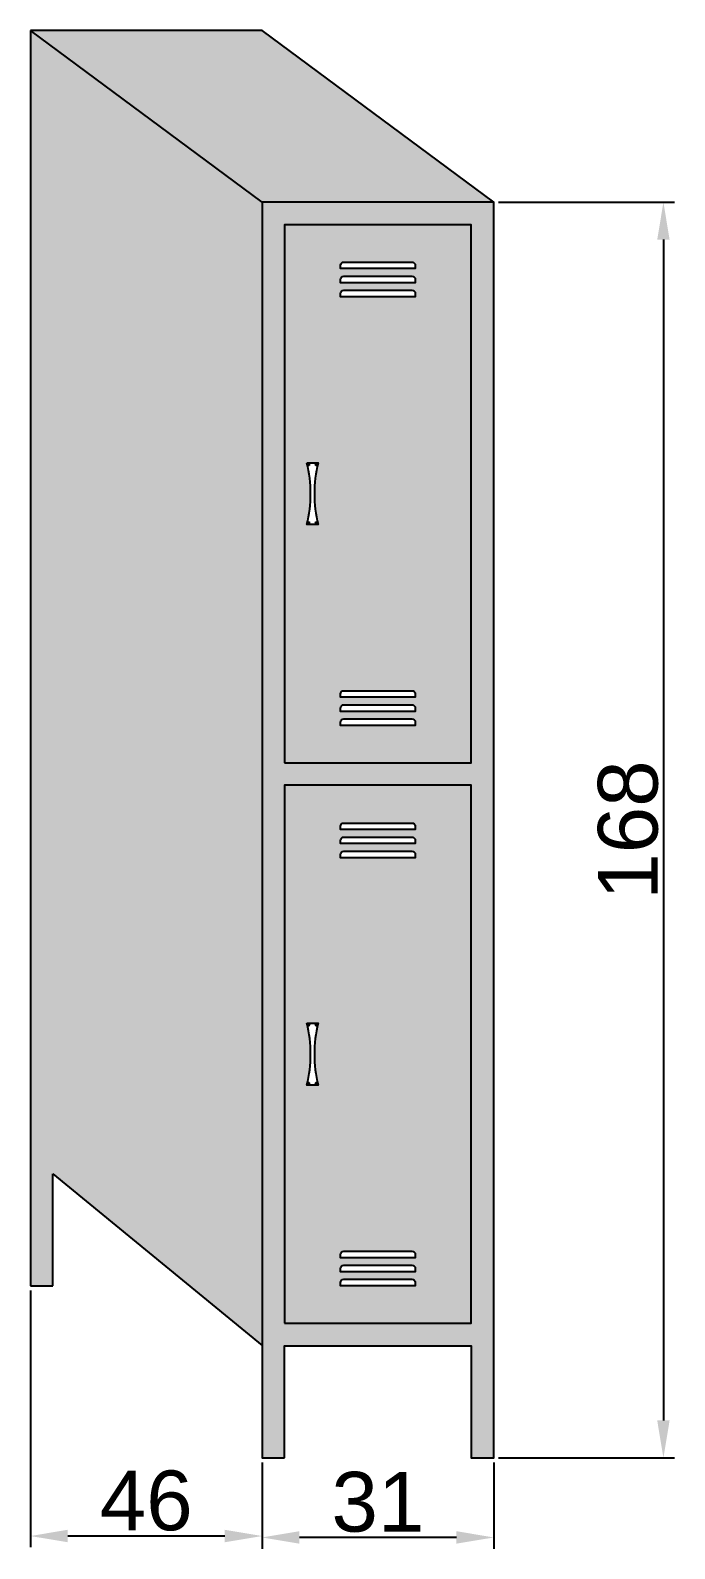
# Model space of a CAD drawing. Header units: millimetres. Extents: x 6614975 to 6624097, y 8742145 to 8746891.
# Drawn here: x 6615631.2 to 6615717.4, y 8742775.7 to 8742978.9 of the extents above; entities that cross this region are included whole.
import ezdxf

# ---------------------------------------------------------------- set-up
doc = ezdxf.new("R2010")
doc.units = ezdxf.units.MM
doc.styles.get("Standard").update_dxf_attribs({"font": 'arial.ttf'})
doc.dimstyles.new('ISO-25', dxfattribs={"dimtxt": 8, "dimasz": 5, "dimexe": 1.5, "dimexo": 0.625, "dimtad": 1, "dimtxsty": 'Standard', "dimcen": 2.5, "dimclrd": 1, "dimclre": 1, "dimclrt": 143, "dimadec": 0, "dimazin": 0, "dimtfac": 1, "dimtmove": 0, "dimatfit": 3, "dimfxl": 1, "dimarcsym": 0})

# ---------------------------------------------------------------- blocks, each defined once
blk = doc.blocks.new('*D199')
at = {"color": 1, "lineweight": -2, "transparency": 16777216}
for p, q in [((6615693.85, 8742955.9), (6615717.43, 8742955.9)), ((6615693.85, 8742787.9), (6615717.43, 8742787.9))]:
    blk.add_line(p, q, dxfattribs=at)
at = {"color": 1, "linetype": 'Continuous', "lineweight": -2, "transparency": 16777216}
blk.add_line((6615715.93, 8742950.9), (6615715.93, 8742792.9), dxfattribs=at)
at = {"color": 1, "transparency": 16777216}
for points in [[(6615715.1, 8742950.9), (6615716.76, 8742950.9), (6615715.93, 8742955.9)], [(6615715.1, 8742792.9), (6615716.76, 8742792.9), (6615715.93, 8742787.9)]]:
    blk.add_solid(points, dxfattribs=at)
at = {"layer": 'Defpoints', "color": 0, "transparency": 16777216}
for p in [(6615693.23, 8742955.9), (6615693.23, 8742787.9), (6615715.93, 8742787.9)]:
    blk.add_point(p, dxfattribs=at)
at = {"color": 143, "transparency": 16777216, "insert": (6615711.22, 8742871.9), "char_height": 8, "attachment_point": 5, "rotation": 90}
blk.add_mtext('168', dxfattribs=at)
blk = doc.blocks.new('*D200')
at = {"color": 1, "lineweight": -2, "transparency": 16777216}
for p, q in [((6615662.23, 8742787.28), (6615662.23, 8742775.74)), ((6615693.23, 8742787.28), (6615693.23, 8742775.74))]:
    blk.add_line(p, q, dxfattribs=at)
at = {"color": 1, "linetype": 'Continuous', "lineweight": -2, "transparency": 16777216}
blk.add_line((6615688.23, 8742777.24), (6615667.23, 8742777.24), dxfattribs=at)
at = {"color": 1, "transparency": 16777216}
for points in [[(6615667.23, 8742778.08), (6615667.23, 8742776.41), (6615662.23, 8742777.24)], [(6615688.23, 8742778.08), (6615688.23, 8742776.41), (6615693.23, 8742777.24)]]:
    blk.add_solid(points, dxfattribs=at)
at = {"layer": 'Defpoints', "color": 0, "transparency": 16777216}
for p in [(6615662.23, 8742787.9), (6615693.23, 8742787.9), (6615662.23, 8742777.24)]:
    blk.add_point(p, dxfattribs=at)
at = {"color": 143, "transparency": 16777216, "insert": (6615677.73, 8742781.96), "char_height": 8, "attachment_point": 5}
blk.add_mtext('31', dxfattribs=at)
blk = doc.blocks.new('*D201')
at = {"color": 1, "lineweight": -2, "transparency": 16777216}
for p, q in [((6615631.23, 8742810.28), (6615631.23, 8742775.93)), ((6615662.23, 8742787.28), (6615662.23, 8742775.93))]:
    blk.add_line(p, q, dxfattribs=at)
at = {"color": 1, "linetype": 'Continuous', "lineweight": -2, "transparency": 16777216}
blk.add_line((6615657.23, 8742777.43), (6615636.23, 8742777.43), dxfattribs=at)
at = {"color": 1, "transparency": 16777216}
for points in [[(6615636.23, 8742778.27), (6615636.23, 8742776.6), (6615631.23, 8742777.43)], [(6615657.23, 8742778.27), (6615657.23, 8742776.6), (6615662.23, 8742777.43)]]:
    blk.add_solid(points, dxfattribs=at)
at = {"layer": 'Defpoints', "color": 0, "transparency": 16777216}
for p in [(6615631.23, 8742810.9), (6615662.23, 8742787.9), (6615631.23, 8742777.43)]:
    blk.add_point(p, dxfattribs=at)
at = {"color": 143, "transparency": 16777216, "insert": (6615646.73, 8742782.14), "char_height": 8, "attachment_point": 5}
blk.add_mtext('46', dxfattribs=at)

msp = doc.modelspace()

# ---------------------------------------------------------------- hatches: boundary and pattern name
at = {"true_color": 0x636466}
h = msp.add_hatch(color=251, dxfattribs=at)
h.dxf.hatch_style = 1
h.paths.add_polyline_path([(6615662.228, 8742955.902), (6615631.228, 8742978.902), (6615631.228, 8742810.902), (6615634.228, 8742810.902), (6615634.228, 8742825.902), (6615662.228, 8742802.91)])
h = msp.add_hatch(color=251, dxfattribs=at)
h.dxf.hatch_style = 1
h.paths.add_polyline_path([(6615662.228, 8742978.902), (6615631.228, 8742978.902), (6615662.228, 8742955.902), (6615693.228, 8742955.902)])
h = msp.add_hatch(color=251, dxfattribs=at)
h.dxf.hatch_style = 1
h.paths.add_polyline_path([(6615693.228, 8742955.902), (6615662.228, 8742955.902), (6615662.228, 8742787.902), (6615665.228, 8742787.902), (6615665.228, 8742802.902), (6615690.228, 8742802.902), (6615690.228, 8742787.902), (6615693.228, 8742787.902)])
h.paths.add_polyline_path([(6615690.228, 8742877.902), (6615690.228, 8742805.902), (6615665.228, 8742805.902), (6615665.228, 8742877.902)], flags=16)
h.paths.add_polyline_path([(6615690.228, 8742880.902), (6615665.228, 8742880.902), (6615665.228, 8742952.902), (6615690.228, 8742952.902)], flags=16)
h.paths.add_polyline_path([(6615682.728, 8742885.902), (6615672.728, 8742885.902), (6615672.728, 8742886.343, -0.4142136), (6615673.169, 8742886.783), (6615682.288, 8742886.783, -0.4142136), (6615682.728, 8742886.343)], flags=0)
h.paths.add_polyline_path([(6615682.728, 8742872.398), (6615682.728, 8742871.957), (6615672.728, 8742871.957), (6615672.728, 8742872.398, -0.4142136), (6615673.169, 8742872.838), (6615682.288, 8742872.838, -0.4142136)], flags=0)
h.paths.add_polyline_path([(6615682.728, 8742887.783), (6615672.728, 8742887.783), (6615672.728, 8742888.224, -0.4142136), (6615673.169, 8742888.664), (6615682.288, 8742888.664, -0.4142136), (6615682.728, 8742888.224)], flags=0)
h.paths.add_polyline_path([(6615682.728, 8742870.517), (6615682.728, 8742870.076), (6615672.728, 8742870.076), (6615672.728, 8742870.517, -0.4142136), (6615673.169, 8742870.957), (6615682.288, 8742870.957, -0.4142136)], flags=0)
h.paths.add_polyline_path([(6615682.728, 8742889.664), (6615672.728, 8742889.664), (6615672.728, 8742890.105, -0.4142136), (6615673.169, 8742890.545), (6615682.288, 8742890.545, -0.4142136), (6615682.728, 8742890.105)], flags=0)
h.paths.add_polyline_path([(6615682.728, 8742868.636), (6615682.728, 8742868.195), (6615672.728, 8742868.195), (6615672.728, 8742868.636, -0.4142136), (6615673.169, 8742869.076), (6615682.288, 8742869.076, -0.4142136)], flags=0)
h.paths.add_polyline_path([(6615669.728, 8742846.044, 0.1207012), (6615669.728, 8742837.761), (6615668.228, 8742837.761, 0.120703), (6615668.228, 8742846.044)], flags=0)
h.paths.add_polyline_path([(6615669.728, 8742912.761), (6615668.228, 8742912.761, 0.1207294), (6615668.228, 8742921.044), (6615669.728, 8742921.044, 0.1207329)], flags=0)
h.paths.add_polyline_path([(6615669.378, 8742845.794, -1), (6615669.578, 8742845.794, -1)], flags=0)
h.paths.add_polyline_path([(6615669.478, 8742912.911), (6615669.478, 8742913.011), (6615669.378, 8742913.011, 0.4142136)], flags=0)
h.paths.add_polyline_path([(6615668.378, 8742845.794, -1), (6615668.578, 8742845.794, -1)], flags=0)
h.paths.add_polyline_path([(6615668.478, 8742912.911), (6615668.478, 8742913.011), (6615668.378, 8742913.011, 0.4142136)], flags=0)
h.paths.add_polyline_path([(6615669.378, 8742838.011, -1), (6615669.578, 8742838.011, -1)], flags=0)
h.paths.add_polyline_path([(6615669.478, 8742920.694), (6615669.478, 8742920.794), (6615669.378, 8742920.794, 0.4142136)], flags=0)
h.paths.add_polyline_path([(6615668.378, 8742838.011, -1), (6615668.578, 8742838.011, -1)], flags=0)
h.paths.add_polyline_path([(6615668.478, 8742920.694), (6615668.478, 8742920.794), (6615668.378, 8742920.794, 0.4142136)], flags=0)
h.paths.add_polyline_path([(6615682.288, 8742815.545, -0.4142136), (6615682.728, 8742815.105), (6615682.728, 8742814.664), (6615672.728, 8742814.664), (6615672.728, 8742815.105, -0.4142136), (6615673.169, 8742815.545)], flags=0)
h.paths.add_polyline_path([(6615682.728, 8742943.259), (6615672.728, 8742943.259), (6615672.728, 8742943.7, -0.4142136), (6615673.169, 8742944.14), (6615682.288, 8742944.14, -0.4142136), (6615682.728, 8742943.7)], flags=0)
h.paths.add_polyline_path([(6615682.288, 8742813.664, -0.4142136), (6615682.728, 8742813.224), (6615682.728, 8742812.783), (6615672.728, 8742812.783), (6615672.728, 8742813.224, -0.4142136), (6615673.169, 8742813.664)], flags=0)
h.paths.add_polyline_path([(6615682.728, 8742945.14), (6615672.728, 8742945.14), (6615672.728, 8742945.581, -0.4142136), (6615673.169, 8742946.021), (6615682.288, 8742946.021, -0.4142136), (6615682.728, 8742945.581)], flags=0)
h.paths.add_polyline_path([(6615682.288, 8742811.783, -0.4142136), (6615682.728, 8742811.343), (6615682.728, 8742810.902), (6615672.728, 8742810.902), (6615672.728, 8742811.343, -0.4142136), (6615673.169, 8742811.783)], flags=0)
h.paths.add_polyline_path([(6615682.728, 8742947.021), (6615672.728, 8742947.021), (6615672.728, 8742947.462, -0.4142136), (6615673.169, 8742947.902), (6615682.288, 8742947.902, -0.4142136), (6615682.728, 8742947.462)], flags=0)
h = msp.add_hatch(color=251, dxfattribs=at)
h.dxf.hatch_style = 1
h.paths.add_polyline_path([(6615690.228, 8742952.902), (6615665.228, 8742952.902), (6615665.228, 8742880.902), (6615690.228, 8742880.902)])
h.paths.add_polyline_path([(6615682.288, 8742890.545, -0.4142136), (6615682.728, 8742890.105), (6615682.728, 8742889.664), (6615672.728, 8742889.664), (6615672.728, 8742890.105, -0.4142136), (6615673.169, 8742890.545)], flags=16)
h.paths.add_polyline_path([(6615669.728, 8742912.761), (6615668.228, 8742912.761, 0.1207294), (6615668.228, 8742921.044), (6615669.728, 8742921.044, 0.1207329)], flags=16)
h.paths.add_polyline_path([(6615682.288, 8742888.664, -0.4142136), (6615682.728, 8742888.224), (6615682.728, 8742887.783), (6615672.728, 8742887.783), (6615672.728, 8742888.224, -0.4142136), (6615673.169, 8742888.664)], flags=16)
h.paths.add_polyline_path([(6615669.478, 8742913.111), (6615669.478, 8742913.011), (6615669.578, 8742913.011, 1), (6615669.378, 8742913.011), (6615669.478, 8742913.011), (6615669.478, 8742913.111, 1), (6615669.478, 8742912.911), (6615669.478, 8742913.011), (6615669.378, 8742913.011, 1), (6615669.578, 8742913.011), (6615669.478, 8742913.011), (6615669.478, 8742912.911, 1)], flags=0)
h.paths.add_polyline_path([(6615668.478, 8742913.111), (6615668.478, 8742913.011), (6615668.578, 8742913.011, 1), (6615668.378, 8742913.011), (6615668.478, 8742913.011), (6615668.478, 8742913.111, 1), (6615668.478, 8742912.911), (6615668.478, 8742913.011), (6615668.378, 8742913.011, 1), (6615668.578, 8742913.011), (6615668.478, 8742913.011), (6615668.478, 8742912.911, 1)], flags=0)
h.paths.add_polyline_path([(6615682.288, 8742886.783, -0.4142136), (6615682.728, 8742886.343), (6615682.728, 8742885.902), (6615672.728, 8742885.902), (6615672.728, 8742886.343, -0.4142136), (6615673.169, 8742886.783)], flags=16)
h.paths.add_polyline_path([(6615669.478, 8742920.894), (6615669.478, 8742920.794), (6615669.578, 8742920.794, 1), (6615669.378, 8742920.794), (6615669.478, 8742920.794), (6615669.478, 8742920.894, 1), (6615669.478, 8742920.694), (6615669.478, 8742920.794), (6615669.378, 8742920.794, 1), (6615669.578, 8742920.794), (6615669.478, 8742920.794), (6615669.478, 8742920.694, 1)], flags=0)
h.paths.add_polyline_path([(6615668.478, 8742920.894), (6615668.478, 8742920.794), (6615668.578, 8742920.794, 1), (6615668.378, 8742920.794), (6615668.478, 8742920.794), (6615668.478, 8742920.894, 1), (6615668.478, 8742920.694), (6615668.478, 8742920.794), (6615668.378, 8742920.794, 1), (6615668.578, 8742920.794), (6615668.478, 8742920.794), (6615668.478, 8742920.694, 1)], flags=0)
h.paths.add_polyline_path([(6615672.728, 8742943.259), (6615672.728, 8742943.7, -0.4142136), (6615673.169, 8742944.14), (6615682.288, 8742944.14, -0.4142136), (6615682.728, 8742943.7), (6615682.728, 8742943.259)], flags=16)
h.paths.add_polyline_path([(6615672.728, 8742945.14), (6615672.728, 8742945.581, -0.4142136), (6615673.169, 8742946.021), (6615682.288, 8742946.021, -0.4142136), (6615682.728, 8742945.581), (6615682.728, 8742945.14)], flags=16)
h.paths.add_polyline_path([(6615672.728, 8742947.021), (6615672.728, 8742947.462, -0.4142136), (6615673.169, 8742947.902), (6615682.288, 8742947.902, -0.4142136), (6615682.728, 8742947.462), (6615682.728, 8742947.021)], flags=16)
h = msp.add_hatch(color=251, dxfattribs=at)
h.dxf.hatch_style = 1
h.paths.add_polyline_path([(6615690.228, 8742877.902), (6615665.228, 8742877.902), (6615665.228, 8742805.902), (6615690.228, 8742805.902)])
h.paths.add_polyline_path([(6615682.728, 8742868.195), (6615672.728, 8742868.195), (6615672.728, 8742868.636, -0.4142136), (6615673.169, 8742869.076), (6615682.288, 8742869.076, -0.4142136), (6615682.728, 8742868.636)], flags=16)
h.paths.add_polyline_path([(6615682.728, 8742870.076), (6615672.728, 8742870.076), (6615672.728, 8742870.517, -0.4142136), (6615673.169, 8742870.957), (6615682.288, 8742870.957, -0.4142136), (6615682.728, 8742870.517)], flags=16)
h.paths.add_polyline_path([(6615682.728, 8742871.957), (6615672.728, 8742871.957), (6615672.728, 8742872.398, -0.4142136), (6615673.169, 8742872.838), (6615682.288, 8742872.838, -0.4142136), (6615682.728, 8742872.398)], flags=16)
h.paths.add_polyline_path([(6615669.728, 8742846.044, 0.1207012), (6615669.728, 8742837.761), (6615668.228, 8742837.761, 0.120703), (6615668.228, 8742846.044)], flags=16)
h.paths.add_polyline_path([(6615669.378, 8742845.794, -1), (6615669.578, 8742845.794, -1)], flags=0)
h.paths.add_polyline_path([(6615668.378, 8742845.794, -1), (6615668.578, 8742845.794, -1)], flags=0)
h.paths.add_polyline_path([(6615669.378, 8742838.011, -1), (6615669.578, 8742838.011, -1)], flags=0)
h.paths.add_polyline_path([(6615668.378, 8742838.011, -1), (6615668.578, 8742838.011, -1)], flags=0)
h.paths.add_polyline_path([(6615682.288, 8742815.545, -0.4142136), (6615682.728, 8742815.105), (6615682.728, 8742814.664), (6615672.728, 8742814.664), (6615672.728, 8742815.105, -0.4142136), (6615673.169, 8742815.545)], flags=16)
h.paths.add_polyline_path([(6615682.288, 8742813.664, -0.4142136), (6615682.728, 8742813.224), (6615682.728, 8742812.783), (6615672.728, 8742812.783), (6615672.728, 8742813.224, -0.4142136), (6615673.169, 8742813.664)], flags=16)
h.paths.add_polyline_path([(6615682.288, 8742811.783, -0.4142136), (6615682.728, 8742811.343), (6615682.728, 8742810.902), (6615672.728, 8742810.902), (6615672.728, 8742811.343, -0.4142136), (6615673.169, 8742811.783)], flags=16)

# ---------------------------------------------------------------- linework, layer by layer
at = {"color": 18, "true_color": 0x000000}
for p, q in [((6615662.228, 8742955.902), (6615631.228, 8742978.902)), ((6615662.228, 8742978.902), (6615631.228, 8742978.902)), ((6615631.228, 8742978.902), (6615631.228, 8742810.902)), ((6615693.228, 8742955.902), (6615662.228, 8742978.902)), ((6615668.378, 8742920.794), (6615668.578, 8742920.794)), ((6615668.478, 8742920.894), (6615668.478, 8742920.694)), ((6615669.378, 8742920.794), (6615669.578, 8742920.794)), ((6615669.478, 8742920.894), (6615669.478, 8742920.694)), ((6615668.378, 8742913.011), (6615668.578, 8742913.011)), ((6615668.478, 8742913.111), (6615668.478, 8742912.911)), ((6615669.378, 8742913.011), (6615669.578, 8742913.011)), ((6615669.478, 8742913.111), (6615669.478, 8742912.911)), ((6615668.378, 8742845.794), (6615668.578, 8742845.794)), ((6615668.478, 8742845.894), (6615668.478, 8742845.694)), ((6615669.378, 8742845.794), (6615669.578, 8742845.794)), ((6615669.478, 8742845.894), (6615669.478, 8742845.694)), ((6615668.478, 8742838.111), (6615668.478, 8742837.911)), ((6615669.478, 8742838.111), (6615669.478, 8742837.911)), ((6615668.378, 8742838.011), (6615668.578, 8742838.011)), ((6615669.378, 8742838.011), (6615669.578, 8742838.011)), ((6615634.228, 8742810.902), (6615634.228, 8742825.902)), ((6615634.228, 8742825.902), (6615662.228, 8742802.91)), ((6615631.228, 8742810.902), (6615634.228, 8742810.902))]:
    msp.add_line(p, q, dxfattribs=at)
for points in [[(6615665.228, 8742787.902), (6615665.228, 8742802.902), (6615690.228, 8742802.902), (6615690.228, 8742787.902), (6615693.228, 8742787.902), (6615693.228, 8742955.902), (6615662.228, 8742955.902), (6615662.228, 8742787.902)], [(6615665.228, 8742880.902), (6615690.228, 8742880.902), (6615690.228, 8742952.902), (6615665.228, 8742952.902)], [(6615665.228, 8742805.902), (6615690.228, 8742805.902), (6615690.228, 8742877.902), (6615665.228, 8742877.902)]]:
    msp.add_lwpolyline(points, close=True, dxfattribs=at)
for points in [[(6615682.728, 8742947.462), (6615682.728, 8742947.021), (6615672.728, 8742947.021), (6615672.728, 8742947.462, -0.4142136), (6615673.169, 8742947.902), (6615682.288, 8742947.902, -0.4142136)], [(6615682.728, 8742945.581), (6615682.728, 8742945.14), (6615672.728, 8742945.14), (6615672.728, 8742945.581, -0.4142136), (6615673.169, 8742946.021), (6615682.288, 8742946.021, -0.4142136)], [(6615682.728, 8742943.7), (6615682.728, 8742943.259), (6615672.728, 8742943.259), (6615672.728, 8742943.7, -0.4142136), (6615673.169, 8742944.14), (6615682.288, 8742944.14, -0.4142136)], [(6615668.228, 8742921.044), (6615669.728, 8742921.044, 0.1207329), (6615669.728, 8742912.761), (6615668.228, 8742912.761, 0.1207294)], [(6615682.728, 8742890.105), (6615682.728, 8742889.664), (6615672.728, 8742889.664), (6615672.728, 8742890.105, -0.4142136), (6615673.169, 8742890.545), (6615682.288, 8742890.545, -0.4142136)], [(6615682.728, 8742888.224), (6615682.728, 8742887.783), (6615672.728, 8742887.783), (6615672.728, 8742888.224, -0.4142136), (6615673.169, 8742888.664), (6615682.288, 8742888.664, -0.4142136)], [(6615682.728, 8742886.343), (6615682.728, 8742885.902), (6615672.728, 8742885.902), (6615672.728, 8742886.343, -0.4142136), (6615673.169, 8742886.783), (6615682.288, 8742886.783, -0.4142136)], [(6615682.728, 8742872.398), (6615682.728, 8742871.957), (6615672.728, 8742871.957), (6615672.728, 8742872.398, -0.4142136), (6615673.169, 8742872.838), (6615682.288, 8742872.838, -0.4142136)], [(6615682.728, 8742870.517), (6615682.728, 8742870.076), (6615672.728, 8742870.076), (6615672.728, 8742870.517, -0.4142136), (6615673.169, 8742870.957), (6615682.288, 8742870.957, -0.4142136)], [(6615682.728, 8742868.636), (6615682.728, 8742868.195), (6615672.728, 8742868.195), (6615672.728, 8742868.636, -0.4142136), (6615673.169, 8742869.076), (6615682.288, 8742869.076, -0.4142136)], [(6615682.728, 8742815.105), (6615682.728, 8742814.664), (6615672.728, 8742814.664), (6615672.728, 8742815.105, -0.4142136), (6615673.169, 8742815.545), (6615682.288, 8742815.545, -0.4142136)], [(6615682.728, 8742813.224), (6615682.728, 8742812.783), (6615672.728, 8742812.783), (6615672.728, 8742813.224, -0.4142136), (6615673.169, 8742813.664), (6615682.288, 8742813.664, -0.4142136)], [(6615682.728, 8742811.343), (6615682.728, 8742810.902), (6615672.728, 8742810.902), (6615672.728, 8742811.343, -0.4142136), (6615673.169, 8742811.783), (6615682.288, 8742811.783, -0.4142136)]]:
    msp.add_lwpolyline(points, format="xyb", close=True, dxfattribs=at)
msp.add_lwpolyline([(6615668.228, 8742846.044), (6615669.728, 8742846.044, 0.1207012), (6615669.728, 8742837.761), (6615668.228, 8742837.761, 0.120703), (6615668.228, 8742846.044)], format="xyb", dxfattribs=at)
for centre in [(6615668.478, 8742920.794), (6615669.478, 8742920.794), (6615668.478, 8742913.011), (6615669.478, 8742913.011), (6615668.478, 8742845.794), (6615669.478, 8742845.794), (6615668.478, 8742838.011), (6615669.478, 8742838.011)]:
    msp.add_circle(centre, 0.1, dxfattribs=at)

# ---------------------------------------------------------------- dimensions: what is measured, and where the dimension line sits
at = {"color": 7, "true_color": 0xffffff}
dim = msp.add_linear_dim(base=(6615715.931, 8742787.902), p1=(6615693.228, 8742955.902), p2=(6615693.228, 8742787.902), angle=90, dimstyle='ISO-25', dxfattribs=at)
dim.commit()
dim.dimension.update_dxf_attribs({"geometry": '*D199', "text_midpoint": (6615715.931, 8742871.902), "dimtype": 160})
dim = msp.add_linear_dim(base=(6615631.228, 8742777.434), p1=(6615662.228, 8742787.902), p2=(6615631.228, 8742810.902), text='46', dimstyle='ISO-25', dxfattribs=at)
dim.commit()
dim.dimension.update_dxf_attribs({"geometry": '*D201', "text_midpoint": (6615646.728, 8742782.143)})
dim = msp.add_linear_dim(base=(6615662.228, 8742777.245), p1=(6615693.228, 8742787.902), p2=(6615662.228, 8742787.902), dimstyle='ISO-25', dxfattribs=at)
dim.commit()
dim.dimension.update_dxf_attribs({"geometry": '*D200', "text_midpoint": (6615677.728, 8742781.957)})

doc.saveas('drawing.dxf')
